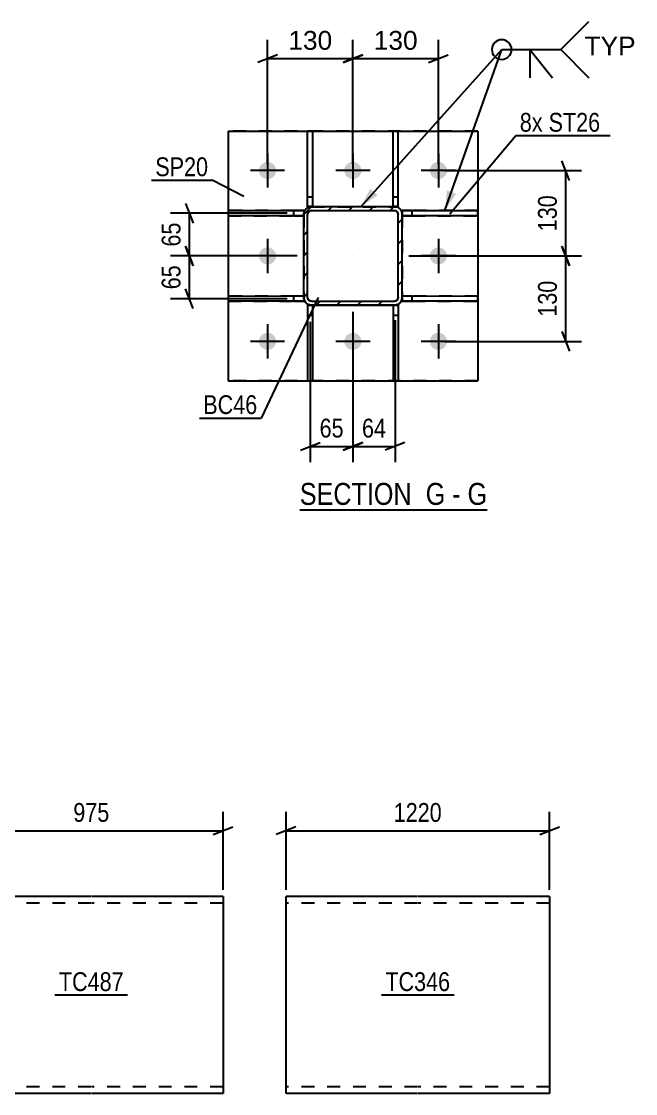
# Model space of a CAD drawing. Header units: millimetres. Extents: x 0 to 1189, y 0 to 841.
# Drawn here: x 488.2 to 581.6, y 229.1 to 392.3 of the extents above; entities that cross this region are included whole.
import ezdxf

# ---------------------------------------------------------------- set-up
doc = ezdxf.new("R2010")
doc.units = ezdxf.units.MM
doc.linetypes.add('DXK_LINE_DOT2', pattern=[3.9198, 1.9599, -1.9599])
doc.linetypes.add('DXK_LINE_DOT3', pattern=[5.9187, 2.979, -0.9799, 0.9799, -0.9799])
doc.styles.add('Arial', font='ARIAL.TTF', dxfattribs={"height": 0.2})
doc.styles.add('Arial Narrow', font='ARIALN.TTF', dxfattribs={"height": 0.2})

# ---------------------------------------------------------------- blocks, each defined once
blk = doc.blocks.new('Unknown-285407614-18 - 2031')
at = {"color": 6, "linetype": 'Continuous'}
blk.add_line((530.53, 317.95), (559.03, 317.95), dxfattribs=at)
at = {"color": 0, "linetype": 'Continuous'}
for points in [[(548.64, 318.7), (548.64, 322.2), (530.53, 322.2), (530.53, 318.7)], [(552.67, 318.7), (552.67, 322.2), (549.69, 322.2), (549.69, 318.7)], [(555, 318.7), (555, 322.2), (553.72, 322.2), (553.72, 318.7)], [(559.03, 318.7), (559.03, 322.2), (556.05, 322.2), (556.05, 318.7)]]:
    blk.add_wipeout(points, dxfattribs=at)
at = {"color": 7, "linetype": 'Continuous', "style": 'Arial Narrow'}
for s, p in [('SECTION ', (530.53, 318.7)), ('G', (549.69, 318.7)), ('G', (556.05, 318.7)), ('-', (553.72, 318.7))]:
    blk.add_text(s, height=3.34, dxfattribs=at).set_placement(p)
blk = doc.blocks.new('Part-285407614-2154 - 2031')
at = {"color": 2, "linetype": 'Continuous'}
for p, q in [((546.12, 363.48), (546.12, 363.48)), ((546.12, 363.48), (557.62, 363.48)), ((546.12, 363.48), (546.12, 362.89)), ((557.62, 362.68), (546.12, 362.68)), ((557.62, 362.68), (557.62, 363.48))]:
    blk.add_line(p, q, dxfattribs=at)
at = {"color": 7, "linetype": 'DXK_LINE_DOT2'}
for p, q in [((547.62, 363.48), (546.12, 363.48)), ((546.12, 362.89), (546.12, 362.68)), ((546.12, 362.68), (546.12, 362.68)), ((546.12, 362.68), (547.62, 362.68)), ((557.62, 363.48), (547.62, 363.48)), ((547.62, 362.68), (547.62, 363.48)), ((547.62, 362.68), (557.62, 362.68))]:
    blk.add_line(p, q, dxfattribs=at)
blk = doc.blocks.new('Part-285407614-2074 - 2031')
at = {"linetype": 'Continuous'}
h = blk.add_hatch(dxfattribs=at)
h.set_pattern_fill('', scale=0.7, style=0, pattern_type=0)
h.set_pattern_definition([(45, (532.3186, 364.0851), (-1.57154, 1.57154), [])])
h.paths.add_polyline_path([(544.92, 364.09), (532.32, 364.09), (531.86, 363.99), (531.47, 363.73), (531.21, 363.34), (531.12, 362.89), (531.12, 350.29), (531.21, 349.83), (531.47, 349.44), (531.86, 349.18), (532.32, 349.09), (544.92, 349.09), (545.38, 349.18), (545.77, 349.44), (546.03, 349.83), (546.12, 350.29), (546.12, 362.89), (546.03, 363.34), (545.77, 363.73), (545.38, 363.99)])
h.paths.add_polyline_path([(545.47, 363.11), (545.52, 362.89), (545.52, 350.29), (545.47, 350.06), (545.34, 349.86), (545.15, 349.73), (544.92, 349.69), (532.32, 349.69), (532.09, 349.73), (531.89, 349.86), (531.76, 350.06), (531.72, 350.29), (531.72, 362.89), (531.76, 363.11), (531.89, 363.31), (532.09, 363.44), (532.32, 363.49), (544.92, 363.49), (545.15, 363.44), (545.34, 363.31)])
at = {"color": 2, "linetype": 'Continuous'}
for p, q in [((532.32, 364.09), (531.86, 363.99)), ((532.32, 364.09), (544.92, 364.09)), ((545.38, 363.99), (544.92, 364.09)), ((531.21, 363.34), (531.12, 362.89)), ((531.12, 350.29), (531.12, 362.89)), ((531.72, 362.89), (531.76, 363.11)), ((531.72, 350.29), (531.72, 362.89)), ((531.76, 363.11), (531.89, 363.31)), ((531.89, 363.31), (532.09, 363.44)), ((532.09, 363.44), (532.32, 363.49)), ((532.32, 363.48), (532.09, 363.44)), ((532.32, 363.49), (544.92, 363.49)), ((532.32, 363.48), (544.92, 363.48)), ((544.92, 363.49), (545.15, 363.44)), ((545.15, 363.44), (544.92, 363.48)), ((545.15, 363.44), (545.34, 363.31)), ((545.34, 363.31), (545.47, 363.11)), ((545.47, 363.11), (545.52, 362.89)), ((545.52, 350.29), (545.52, 362.89)), ((546.12, 362.89), (546.03, 363.34)), ((546.12, 350.29), (546.12, 362.89)), ((531.12, 350.29), (531.21, 349.83)), ((531.76, 350.06), (531.72, 350.29)), ((531.89, 349.86), (531.76, 350.06)), ((532.31, 349.09), (531.86, 349.18)), ((531.86, 349.18), (532.32, 349.09)), ((532.09, 349.73), (531.89, 349.86)), ((532.32, 349.69), (532.09, 349.73)), ((532.32, 349.69), (544.92, 349.69)), ((545.15, 349.73), (544.92, 349.69)), ((545.38, 349.18), (544.92, 349.09)), ((544.92, 349.09), (545.38, 349.18)), ((545.34, 349.86), (545.15, 349.73)), ((545.47, 350.06), (545.34, 349.86)), ((545.52, 350.29), (545.47, 350.06)), ((546.03, 349.83), (546.12, 350.29)), ((532.32, 349.09), (544.92, 349.09)), ((544.72, 349.08), (532.52, 349.08))]:
    blk.add_line(p, q, dxfattribs=at)
at = {"color": 7, "linetype": 'DXK_LINE_DOT2'}
for p, q in [((531.86, 363.99), (532.32, 364.08)), ((532.32, 364.08), (532.32, 364.09)), ((532.32, 364.08), (544.92, 364.08)), ((544.92, 364.08), (544.92, 364.09)), ((544.92, 364.08), (545.38, 363.99)), ((531.12, 362.88), (531.21, 363.34)), ((531.12, 362.89), (531.12, 350.28)), ((531.76, 363.11), (531.72, 362.88)), ((531.72, 362.88), (531.72, 362.89)), ((531.72, 350.28), (531.72, 362.88)), ((531.89, 363.31), (531.76, 363.11)), ((532.09, 363.44), (531.89, 363.31)), ((532.09, 363.44), (532.09, 363.44)), ((532.32, 363.48), (532.32, 363.49)), ((544.92, 363.48), (544.92, 363.49)), ((545.15, 363.44), (545.15, 363.44)), ((545.34, 363.31), (545.15, 363.44)), ((545.47, 363.11), (545.34, 363.31)), ((545.52, 362.88), (545.47, 363.11)), ((545.52, 362.88), (545.52, 362.89)), ((545.52, 350.28), (545.52, 362.88)), ((546.03, 363.34), (546.12, 362.88)), ((546.12, 362.89), (546.12, 350.28)), ((531.21, 349.82), (531.12, 350.28)), ((531.72, 350.28), (531.72, 350.29)), ((531.72, 350.28), (531.76, 350.05)), ((531.76, 350.05), (531.89, 349.86)), ((531.86, 349.18), (531.86, 349.18)), ((531.89, 349.86), (532.09, 349.73)), ((532.09, 349.73), (532.32, 349.68)), ((532.32, 349.68), (532.32, 349.69)), ((532.32, 349.68), (544.92, 349.68)), ((544.92, 349.68), (545.15, 349.73)), ((544.92, 349.68), (544.92, 349.69)), ((545.15, 349.73), (545.34, 349.86)), ((545.34, 349.86), (545.47, 350.05)), ((545.38, 349.18), (545.38, 349.18)), ((545.47, 350.05), (545.52, 350.28)), ((545.52, 350.28), (545.52, 350.29)), ((546.12, 350.28), (546.03, 349.82)), ((532.32, 349.08), (532.31, 349.09)), ((532.32, 349.08), (532.32, 349.09)), ((532.52, 349.08), (532.32, 349.08)), ((544.92, 349.08), (544.72, 349.08)), ((544.92, 349.08), (544.92, 349.09)), ((544.92, 349.09), (544.92, 349.08))]:
    blk.add_line(p, q, dxfattribs=at)
at = {"color": 7, "linetype": 'DXK_LINE_DOT3'}
blk.add_line((538.62, 356.58), (538.62, 356.59), dxfattribs=at)
at = {"color": 7, "linetype": 'DXK_LINE_DOT2'}
for centre, start, end in [((532.32, 362.88), 112.5, 157.5), ((544.92, 362.88), 22.5, 67.5), ((532.32, 350.28), 202.5, 247.5), ((544.92, 350.28), 292.5, 337.5)]:
    blk.add_arc(centre, 1.2, start, end, dxfattribs=at)
at = {"color": 2, "linetype": 'Continuous'}
for centre, start, end in [((532.32, 362.89), 112.5, 157.5), ((544.92, 362.89), 22.5, 67.5), ((532.32, 350.29), 202.5, 247.5), ((544.92, 350.29), 292.5, 337.5)]:
    blk.add_arc(centre, 1.2, start, end, dxfattribs=at)
blk = doc.blocks.new('Part-285407614-2080 - 2031')
at = {"color": 2, "linetype": 'Continuous'}
for p, q in [((519.62, 375.58), (519.62, 375.58)), ((519.62, 375.58), (557.62, 375.58)), ((519.62, 375.58), (519.62, 337.58)), ((557.62, 375.58), (557.62, 375.58)), ((557.62, 375.58), (557.62, 337.58)), ((519.62, 337.58), (557.62, 337.58)), ((519.62, 337.58), (519.62, 337.58)), ((557.62, 337.58), (557.62, 337.58))]:
    blk.add_line(p, q, dxfattribs=at)
at = {"color": 7, "linetype": 'DXK_LINE_DOT2'}
for p, q in [((557.62, 375.58), (519.62, 375.58)), ((557.62, 337.58), (519.62, 337.58)), ((519.62, 337.58), (519.62, 337.58)), ((557.62, 337.58), (557.62, 337.58))]:
    blk.add_line(p, q, dxfattribs=at)
blk = doc.blocks.new('Part-285407614-2144 - 2031')
at = {"color": 2, "linetype": 'Continuous'}
for p, q in [((519.62, 363.48), (531.12, 363.48)), ((519.62, 363.48), (519.62, 362.68)), ((531.12, 362.68), (519.62, 362.68)), ((531.12, 363.48), (531.12, 363.48)), ((531.12, 363.48), (531.12, 362.89))]:
    blk.add_line(p, q, dxfattribs=at)
at = {"color": 7, "linetype": 'DXK_LINE_DOT2'}
for p, q in [((529.62, 363.48), (519.62, 363.48)), ((519.62, 362.68), (529.62, 362.68)), ((531.12, 363.48), (529.62, 363.48)), ((529.62, 362.68), (529.62, 363.48)), ((529.62, 362.68), (531.12, 362.68)), ((531.12, 362.89), (531.12, 362.68)), ((531.12, 362.68), (531.12, 362.68))]:
    blk.add_line(p, q, dxfattribs=at)
blk = doc.blocks.new('Part-285407614-2139 - 2031')
at = {"color": 2, "linetype": 'Continuous'}
for p, q in [((519.62, 350.48), (531.12, 350.49)), ((519.62, 350.48), (519.62, 349.68)), ((531.12, 349.69), (519.62, 349.68)), ((531.12, 350.29), (531.12, 349.69)), ((531.12, 349.68), (531.12, 349.69))]:
    blk.add_line(p, q, dxfattribs=at)
at = {"color": 7, "linetype": 'DXK_LINE_DOT2'}
for p, q in [((529.62, 350.48), (519.62, 350.48)), ((519.62, 349.68), (529.62, 349.68)), ((531.12, 350.48), (529.62, 350.48)), ((529.62, 349.68), (529.62, 350.48)), ((529.62, 349.68), (531.12, 349.68)), ((531.12, 350.49), (531.12, 350.48)), ((531.12, 350.49), (531.12, 350.29)), ((531.12, 349.69), (531.12, 349.68))]:
    blk.add_line(p, q, dxfattribs=at)
blk = doc.blocks.new('Part-285407614-2149 - 2031')
at = {"color": 2, "linetype": 'Continuous'}
for p, q in [((546.12, 350.49), (557.62, 350.48)), ((546.12, 350.29), (546.12, 349.69)), ((546.12, 349.69), (546.12, 349.68)), ((557.62, 349.68), (546.12, 349.69)), ((557.62, 349.68), (557.62, 350.48))]:
    blk.add_line(p, q, dxfattribs=at)
at = {"color": 7, "linetype": 'DXK_LINE_DOT2'}
for p, q in [((546.12, 350.48), (546.12, 350.49)), ((546.12, 350.49), (546.12, 350.29)), ((547.62, 350.48), (546.12, 350.48)), ((546.12, 349.69), (546.12, 349.68)), ((546.12, 349.68), (547.62, 349.68)), ((557.62, 350.48), (547.62, 350.48)), ((547.62, 349.68), (547.62, 350.48)), ((547.62, 349.68), (557.62, 349.68))]:
    blk.add_line(p, q, dxfattribs=at)
blk = doc.blocks.new('Part-285407614-2159 - 2031')
at = {"color": 2, "linetype": 'Continuous'}
for p, q in [((531.72, 349.09), (531.72, 337.58)), ((532.32, 349.09), (531.72, 349.09)), ((532.52, 337.58), (532.52, 349.09)), ((531.72, 337.58), (532.52, 337.58))]:
    blk.add_line(p, q, dxfattribs=at)
at = {"color": 7, "linetype": 'DXK_LINE_DOT2'}
for p, q in [((531.72, 349.08), (532.52, 349.08)), ((531.72, 347.58), (532.52, 347.58)), ((532.52, 349.09), (532.32, 349.09))]:
    blk.add_line(p, q, dxfattribs=at)
blk = doc.blocks.new('Part-285407614-2164 - 2031')
at = {"color": 2, "linetype": 'Continuous'}
for p, q in [((544.72, 349.09), (544.72, 337.58)), ((545.52, 349.09), (544.92, 349.09)), ((545.52, 349.08), (545.52, 349.09)), ((545.52, 349.09), (545.52, 337.58)), ((544.72, 337.58), (545.52, 337.58))]:
    blk.add_line(p, q, dxfattribs=at)
at = {"color": 7, "linetype": 'DXK_LINE_DOT2'}
for p, q in [((544.92, 349.09), (544.72, 349.09)), ((544.72, 349.08), (545.52, 349.08)), ((544.72, 347.58), (545.52, 347.58))]:
    blk.add_line(p, q, dxfattribs=at)
blk = doc.blocks.new('Part-285407614-2169 - 2031')
at = {"color": 2, "linetype": 'Continuous'}
for p, q in [((532.52, 375.58), (531.72, 375.58)), ((531.72, 364.09), (531.72, 375.58)), ((532.52, 364.09), (532.52, 375.58)), ((532.32, 364.09), (531.72, 364.09)), ((531.72, 364.08), (531.72, 364.09))]:
    blk.add_line(p, q, dxfattribs=at)
at = {"color": 7, "linetype": 'DXK_LINE_DOT2'}
for p, q in [((531.72, 365.58), (532.52, 365.58)), ((532.52, 364.08), (531.72, 364.08)), ((532.52, 364.09), (532.32, 364.09)), ((532.52, 364.08), (532.52, 364.09)), ((532.52, 364.09), (532.52, 364.08))]:
    blk.add_line(p, q, dxfattribs=at)
blk = doc.blocks.new('Part-285407614-2174 - 2031')
at = {"color": 2, "linetype": 'Continuous'}
for p, q in [((545.52, 375.58), (544.72, 375.58)), ((544.72, 364.09), (544.72, 375.58)), ((545.52, 364.08), (545.52, 375.58)), ((545.52, 364.09), (544.92, 364.09))]:
    blk.add_line(p, q, dxfattribs=at)
at = {"color": 7, "linetype": 'DXK_LINE_DOT2'}
for p, q in [((544.72, 365.58), (545.52, 365.58)), ((544.92, 364.09), (544.72, 364.09)), ((544.72, 364.08), (544.72, 364.09)), ((545.52, 364.08), (544.72, 364.08))]:
    blk.add_line(p, q, dxfattribs=at)
blk = doc.blocks.new('Bolt-285407614-2180 - 2031')
at = {"linetype": 'Continuous'}
for points in [[(525.62, 368.28), (525.35, 368.31), (525.09, 368.4), (524.85, 368.53), (524.65, 368.71), (524.49, 368.93), (524.38, 369.18), (524.33, 369.45), (524.33, 369.72), (524.38, 369.99), (524.49, 370.23), (524.65, 370.45), (524.85, 370.64), (525.09, 370.77), (525.35, 370.86), (525.62, 370.88), (525.89, 370.86), (526.15, 370.77), (526.38, 370.64), (526.58, 370.45), (526.74, 370.23), (526.85, 369.99), (526.91, 369.72), (526.91, 369.45), (526.85, 369.18), (526.74, 368.93), (526.58, 368.71), (526.38, 368.53), (526.15, 368.4), (525.89, 368.31)], [(538.62, 368.28), (538.35, 368.31), (538.09, 368.4), (537.85, 368.53), (537.65, 368.71), (537.49, 368.93), (537.38, 369.18), (537.33, 369.45), (537.33, 369.72), (537.38, 369.99), (537.49, 370.23), (537.65, 370.45), (537.85, 370.64), (538.09, 370.77), (538.35, 370.86), (538.62, 370.88), (538.89, 370.86), (539.15, 370.77), (539.38, 370.64), (539.58, 370.45), (539.74, 370.23), (539.85, 369.99), (539.91, 369.72), (539.91, 369.45), (539.85, 369.18), (539.74, 368.93), (539.58, 368.71), (539.38, 368.53), (539.15, 368.4), (538.89, 368.31)], [(551.62, 368.28), (551.35, 368.31), (551.09, 368.4), (550.85, 368.53), (550.65, 368.71), (550.49, 368.93), (550.38, 369.18), (550.33, 369.45), (550.33, 369.72), (550.38, 369.99), (550.49, 370.23), (550.65, 370.45), (550.85, 370.64), (551.09, 370.77), (551.35, 370.86), (551.62, 370.88), (551.89, 370.86), (552.15, 370.77), (552.38, 370.64), (552.58, 370.45), (552.74, 370.23), (552.85, 369.99), (552.91, 369.72), (552.91, 369.45), (552.85, 369.18), (552.74, 368.93), (552.58, 368.71), (552.38, 368.53), (552.15, 368.4), (551.89, 368.31)], [(525.62, 355.28), (525.35, 355.31), (525.09, 355.4), (524.85, 355.53), (524.65, 355.71), (524.49, 355.93), (524.38, 356.18), (524.33, 356.45), (524.33, 356.72), (524.38, 356.99), (524.49, 357.23), (524.65, 357.45), (524.85, 357.64), (525.09, 357.77), (525.35, 357.86), (525.62, 357.88), (525.89, 357.86), (526.15, 357.77), (526.38, 357.64), (526.58, 357.45), (526.74, 357.23), (526.85, 356.99), (526.91, 356.72), (526.91, 356.45), (526.85, 356.18), (526.74, 355.93), (526.58, 355.71), (526.38, 355.53), (526.15, 355.4), (525.89, 355.31)], [(551.62, 355.28), (551.35, 355.31), (551.09, 355.4), (550.85, 355.53), (550.65, 355.71), (550.49, 355.93), (550.38, 356.18), (550.33, 356.45), (550.33, 356.72), (550.38, 356.99), (550.49, 357.23), (550.65, 357.45), (550.85, 357.64), (551.09, 357.77), (551.35, 357.86), (551.62, 357.88), (551.89, 357.86), (552.15, 357.77), (552.38, 357.64), (552.58, 357.45), (552.74, 357.23), (552.85, 356.99), (552.91, 356.72), (552.91, 356.45), (552.85, 356.18), (552.74, 355.93), (552.58, 355.71), (552.38, 355.53), (552.15, 355.4), (551.89, 355.31)], [(525.62, 342.28), (525.35, 342.31), (525.09, 342.4), (524.85, 342.53), (524.65, 342.71), (524.49, 342.93), (524.38, 343.18), (524.33, 343.45), (524.33, 343.72), (524.38, 343.99), (524.49, 344.23), (524.65, 344.45), (524.85, 344.64), (525.09, 344.77), (525.35, 344.86), (525.62, 344.88), (525.89, 344.86), (526.15, 344.77), (526.38, 344.64), (526.58, 344.45), (526.74, 344.23), (526.85, 343.99), (526.91, 343.72), (526.91, 343.45), (526.85, 343.18), (526.74, 342.93), (526.58, 342.71), (526.38, 342.53), (526.15, 342.4), (525.89, 342.31)], [(538.62, 342.28), (538.35, 342.31), (538.09, 342.4), (537.85, 342.53), (537.65, 342.71), (537.49, 342.93), (537.38, 343.18), (537.33, 343.45), (537.33, 343.72), (537.38, 343.99), (537.49, 344.23), (537.65, 344.45), (537.85, 344.64), (538.09, 344.77), (538.35, 344.86), (538.62, 344.88), (538.89, 344.86), (539.15, 344.77), (539.38, 344.64), (539.58, 344.45), (539.74, 344.23), (539.85, 343.99), (539.91, 343.72), (539.91, 343.45), (539.85, 343.18), (539.74, 342.93), (539.58, 342.71), (539.38, 342.53), (539.15, 342.4), (538.89, 342.31)], [(551.62, 342.28), (551.35, 342.31), (551.09, 342.4), (550.85, 342.53), (550.65, 342.71), (550.49, 342.93), (550.38, 343.18), (550.33, 343.45), (550.33, 343.72), (550.38, 343.99), (550.49, 344.23), (550.65, 344.45), (550.85, 344.64), (551.09, 344.77), (551.35, 344.86), (551.62, 344.88), (551.89, 344.86), (552.15, 344.77), (552.38, 344.64), (552.58, 344.45), (552.74, 344.23), (552.85, 343.99), (552.91, 343.72), (552.91, 343.45), (552.85, 343.18), (552.74, 342.93), (552.58, 342.71), (552.38, 342.53), (552.15, 342.4), (551.89, 342.31)]]:
    blk.add_hatch(color=1, dxfattribs=at).paths.add_polyline_path(points)
at = {"color": 1, "linetype": 'Continuous'}
for p, q in [((525.62, 372.18), (525.62, 366.98)), ((538.62, 372.18), (538.62, 366.98)), ((551.62, 372.18), (551.62, 366.98)), ((528.22, 369.58), (523.02, 369.58)), ((541.22, 369.58), (536.02, 369.58)), ((554.22, 369.58), (549.02, 369.58)), ((525.62, 359.18), (525.62, 353.98)), ((551.62, 359.18), (551.62, 353.98)), ((528.22, 356.58), (523.02, 356.58)), ((554.22, 356.58), (549.02, 356.58)), ((525.62, 346.18), (525.62, 340.98)), ((538.62, 346.18), (538.62, 340.98)), ((551.62, 346.18), (551.62, 340.98)), ((528.22, 343.58), (523.02, 343.58)), ((541.22, 343.58), (536.02, 343.58)), ((554.22, 343.58), (549.02, 343.58))]:
    blk.add_line(p, q, dxfattribs=at)
blk = doc.blocks.new('Part-285407614-7598 - 7593')
at = {"color": 2, "linetype": 'Continuous'}
for p, q in [((498.75, 259.11), (478.75, 259.11)), ((478.75, 231.11), (478.75, 259.11)), ((518.85, 259.11), (498.85, 259.11)), ((518.85, 259.11), (518.85, 258.96)), ((518.85, 258.96), (518.85, 229.11)), ((478.75, 231.11), (478.75, 229.11)), ((498.75, 229.11), (478.75, 229.11)), ((518.85, 229.11), (498.85, 229.11))]:
    blk.add_line(p, q, dxfattribs=at)
at = {"color": 7, "linetype": 'DXK_LINE_DOT2'}
for p, q in [((498.75, 258.11), (478.75, 258.11)), ((518.85, 258.11), (498.85, 258.11)), ((478.75, 229.26), (478.75, 231.11)), ((478.75, 230.11), (478.75, 230.19)), ((498.75, 230.11), (478.75, 230.11)), ((518.85, 230.11), (498.85, 230.11)), ((518.85, 230.11), (518.85, 230.19))]:
    blk.add_line(p, q, dxfattribs=at)
blk = doc.blocks.new('Part-285407614-6074 - 6070')
at = {"color": 2, "linetype": 'Continuous'}
for p, q in [((548.43, 259.11), (528.43, 259.11)), ((528.43, 231.11), (528.43, 259.11)), ((568.53, 259.11), (548.53, 259.11)), ((568.53, 259.11), (568.53, 258.96)), ((568.53, 258.96), (568.53, 229.11)), ((528.43, 229.11), (528.43, 231.11)), ((548.43, 229.11), (528.43, 229.11)), ((568.53, 229.11), (548.53, 229.11))]:
    blk.add_line(p, q, dxfattribs=at)
at = {"color": 7, "linetype": 'DXK_LINE_DOT2'}
for p, q in [((548.43, 258.11), (528.43, 258.11)), ((568.53, 258.11), (548.53, 258.11)), ((528.43, 229.26), (528.43, 231.11)), ((528.43, 230.11), (528.43, 230.19)), ((548.43, 230.11), (528.43, 230.11)), ((568.53, 230.11), (548.53, 230.11)), ((568.53, 230.11), (568.53, 230.19))]:
    blk.add_line(p, q, dxfattribs=at)
blk = doc.blocks.new('StraightDimension-285407614-2203 - 2031')
at = {"color": 7, "linetype": 'Continuous'}
for p, q in [((571.59, 368.08), (570.39, 371.08)), ((552.62, 369.58), (573.39, 369.58)), ((570.99, 356.58), (570.99, 369.58)), ((570.39, 358.08), (571.59, 355.08)), ((547.12, 356.58), (573.39, 356.58))]:
    blk.add_line(p, q, dxfattribs=at)
at = {"color": 0}
blk.add_wipeout([(570.24, 366.43), (566.04, 366.43), (566.04, 359.74), (570.24, 359.74)], dxfattribs=at)
at = {"color": 3, "style": 'Arial Narrow'}
blk.add_text('130', height=2.863, rotation=90.0002, dxfattribs=at).set_placement((569.64, 360.34))
blk = doc.blocks.new('StraightDimension-285407614-2195 - 2031')
at = {"color": 7, "linetype": 'Continuous'}
for p, q in [((571.59, 355.08), (570.39, 358.08)), ((547.12, 356.58), (573.39, 356.58)), ((570.99, 343.58), (570.99, 356.58)), ((570.39, 345.08), (571.59, 342.08)), ((552.62, 343.58), (573.39, 343.58))]:
    blk.add_line(p, q, dxfattribs=at)
at = {"color": 0}
blk.add_wipeout([(570.24, 353.43), (566.04, 353.43), (566.04, 346.74), (570.24, 346.74)], dxfattribs=at)
at = {"color": 3, "style": 'Arial Narrow'}
blk.add_text('130', height=2.863, rotation=90.0002, dxfattribs=at).set_placement((569.64, 347.34))
blk = doc.blocks.new('StraightDimension-285407614-2212 - 2031')
at = {"color": 7, "linetype": 'Continuous'}
for p, q in [((513.12, 364.58), (514.32, 361.58)), ((528.62, 363.08), (510.87, 363.08)), ((513.72, 356.58), (513.72, 363.08)), ((514.32, 355.08), (513.12, 358.08)), ((530.12, 356.58), (510.87, 356.58))]:
    blk.add_line(p, q, dxfattribs=at)
at = {"color": 0}
blk.add_wipeout([(512.97, 362.26), (508.77, 362.26), (508.77, 357.41), (512.97, 357.41)], dxfattribs=at)
at = {"color": 3, "style": 'Arial Narrow'}
blk.add_text('65', height=2.863, rotation=90.0002, dxfattribs=at).set_placement((512.37, 358.01))
blk = doc.blocks.new('StraightDimension-285407614-2216 - 2031')
at = {"color": 7, "linetype": 'Continuous'}
for p, q in [((513.12, 358.08), (514.32, 355.08)), ((530.12, 356.58), (510.87, 356.58)), ((513.72, 350.08), (513.72, 356.58)), ((514.32, 348.58), (513.12, 351.58)), ((528.62, 350.08), (510.87, 350.08))]:
    blk.add_line(p, q, dxfattribs=at)
at = {"color": 0}
blk.add_wipeout([(512.97, 355.76), (508.77, 355.76), (508.77, 350.91), (512.97, 350.91)], dxfattribs=at)
at = {"color": 3, "style": 'Arial Narrow'}
blk.add_text('65', height=2.863, rotation=90.0002, dxfattribs=at).set_placement((512.37, 351.51))
blk = doc.blocks.new('StraightDimension-285407614-2221 - 2031')
at = {"color": 7, "linetype": 'Continuous'}
for p, q in [((538.62, 348.09), (538.62, 325.2)), ((532.12, 346.58), (532.12, 325.2)), ((530.62, 327), (533.62, 328.2)), ((540.12, 328.2), (537.12, 327)), ((532.12, 327.6), (538.62, 327.6))]:
    blk.add_line(p, q, dxfattribs=at)
at = {"color": 0}
blk.add_wipeout([(537.8, 328.35), (537.8, 332.55), (532.94, 332.55), (532.94, 328.35)], dxfattribs=at)
at = {"color": 3, "style": 'Arial Narrow'}
blk.add_text('65', height=2.863, dxfattribs=at).set_placement((533.54, 328.95))
blk = doc.blocks.new('StraightDimension-285407614-2227 - 2031')
at = {"color": 7, "linetype": 'Continuous'}
for p, q in [((538.62, 348.09), (538.62, 325.2)), ((545.03, 346.81), (545.03, 325.2)), ((537.12, 327), (540.12, 328.2)), ((546.53, 328.2), (543.53, 327)), ((538.62, 327.6), (545.03, 327.6))]:
    blk.add_line(p, q, dxfattribs=at)
at = {"color": 0}
blk.add_wipeout([(544.25, 328.35), (544.25, 332.55), (539.39, 332.55), (539.39, 328.35)], dxfattribs=at)
at = {"color": 3, "style": 'Arial Narrow'}
blk.add_text('64', height=2.863, dxfattribs=at).set_placement((539.99, 328.95))
blk = doc.blocks.new('StraightDimension-285407614-40253 - 2031')
at = {"color": 7, "linetype": 'Continuous'}
for p, q in [((538.62, 370.58), (538.62, 389.46)), ((551.62, 370.58), (551.62, 389.46)), ((540.12, 387.21), (537.12, 386.01)), ((550.12, 386.01), (553.12, 387.21)), ((538.62, 386.61), (551.62, 386.61))]:
    blk.add_line(p, q, dxfattribs=at)
at = {"color": 0}
blk.add_wipeout([(549.05, 387.36), (549.05, 391.56), (541.18, 391.56), (541.18, 387.36)], dxfattribs=at)
at = {"color": 3, "style": 'Arial'}
blk.add_text('130', height=2.865, dxfattribs=at).set_placement((541.78, 387.96))
blk = doc.blocks.new('StraightDimension-285407614-40254 - 2031')
at = {"color": 7, "linetype": 'Continuous'}
for p, q in [((525.62, 370.58), (525.62, 389.46)), ((538.62, 370.58), (538.62, 389.46)), ((527.12, 387.21), (524.12, 386.01)), ((537.12, 386.01), (540.12, 387.21)), ((525.62, 386.61), (538.62, 386.61))]:
    blk.add_line(p, q, dxfattribs=at)
at = {"color": 0}
blk.add_wipeout([(536.05, 387.36), (536.05, 391.56), (528.18, 391.56), (528.18, 387.36)], dxfattribs=at)
at = {"color": 3, "style": 'Arial'}
blk.add_text('130', height=2.865, dxfattribs=at).set_placement((528.78, 387.96))
blk = doc.blocks.new('StraightDimension-285407614-7601 - 7593')
at = {"color": 7, "linetype": 'Continuous'}
for p, q in [((478.75, 260.11), (478.75, 271.96)), ((518.85, 260.11), (518.85, 271.96)), ((480.25, 269.71), (477.25, 268.51)), ((517.35, 268.51), (520.35, 269.71)), ((478.75, 269.11), (518.85, 269.11))]:
    blk.add_line(p, q, dxfattribs=at)
at = {"color": 0}
blk.add_wipeout([(502.14, 269.86), (502.14, 274.06), (495.46, 274.06), (495.46, 269.86)], dxfattribs=at)
at = {"color": 3, "style": 'Arial Narrow'}
blk.add_text('975', height=2.863, dxfattribs=at).set_placement((496.06, 270.46))
blk = doc.blocks.new('StraightDimension-285407614-6077 - 6070')
at = {"color": 7, "linetype": 'Continuous'}
for p, q in [((528.43, 260.11), (528.43, 271.96)), ((568.53, 260.11), (568.53, 271.96)), ((529.93, 269.71), (526.93, 268.51)), ((567.03, 268.51), (570.03, 269.71)), ((528.43, 269.11), (568.53, 269.11))]:
    blk.add_line(p, q, dxfattribs=at)
at = {"color": 0}
blk.add_wipeout([(552.73, 269.86), (552.73, 274.06), (544.22, 274.06), (544.22, 269.86)], dxfattribs=at)
at = {"color": 3, "style": 'Arial Narrow'}
blk.add_text('1220', height=2.863, dxfattribs=at).set_placement((544.82, 270.46))
blk = doc.blocks.new('Mark-285407614-2070 - 2031')
at = {"color": 0}
blk.add_wipeout([(524.06, 332.52), (524.06, 335.52), (515.84, 335.52), (515.84, 332.52)], dxfattribs=at)
blk.add_wipeout([(524.06, 332.52), (524.06, 335.52), (515.84, 335.52), (515.84, 332.52)], dxfattribs=at)
at = {"color": 30, "linetype": 'Continuous'}
for p in [(533.33, 350.24), (515.24, 331.92)]:
    blk.add_line(p, (524.66, 331.92), dxfattribs=at)
at = {"color": 3, "style": 'Arial Narrow'}
blk.add_text('BC46', height=2.863, dxfattribs=at).set_placement((515.84, 332.52))
blk = doc.blocks.new('Mark-285407614-2076 - 2031')
at = {"color": 0}
blk.add_wipeout([(516.57, 368.72), (516.57, 371.72), (508.54, 371.72), (508.54, 368.72)], dxfattribs=at)
blk.add_wipeout([(516.57, 368.72), (516.57, 371.72), (508.54, 371.72), (508.54, 368.72)], dxfattribs=at)
at = {"color": 30, "linetype": 'Continuous'}
for p in [(507.94, 368.12), (521.99, 365.65)]:
    blk.add_line(p, (517.17, 368.12), dxfattribs=at)
at = {"color": 3, "style": 'Arial Narrow'}
blk.add_text('SP20', height=2.863, dxfattribs=at).set_placement((508.54, 368.72))
blk = doc.blocks.new('MarkSet-285407614-2272 - 2031')
at = {"color": 0}
for points in [[(567.49, 375.49), (567.49, 378.49), (564.01, 378.49), (564.01, 375.49)], [(576.24, 375.49), (576.24, 378.49), (568.39, 378.49), (568.39, 375.49)]]:
    blk.add_wipeout(points, dxfattribs=at)
for points in [[(567.49, 375.49), (567.49, 378.49), (564.01, 378.49), (564.01, 375.49)], [(576.24, 375.49), (576.24, 378.49), (568.39, 378.49), (568.39, 375.49)]]:
    blk.add_wipeout(points, dxfattribs=at)
at = {"color": 30, "linetype": 'Continuous'}
for p, q in [((553.35, 362.97), (563.41, 374.89)), ((563.41, 374.89), (577.74, 374.89))]:
    blk.add_line(p, q, dxfattribs=at)
at = {"color": 3, "style": 'Arial Narrow'}
for s, p in [('8x', (564.01, 375.49)), ('ST26', (568.39, 375.49))]:
    blk.add_text(s, height=2.863, dxfattribs=at).set_placement(p)
blk = doc.blocks.new('WeldMark-285407614-2239 - 2031')
at = {"linetype": 'Continuous'}
for points in [[(542.36, 365.82), (539.8, 364.08), (541.25, 366.82)], [(554.32, 366.06), (552.62, 363.48), (552.91, 366.56)]]:
    blk.add_hatch(color=30, dxfattribs=at).paths.add_polyline_path(points)
at = {"color": 30, "linetype": 'Continuous'}
for p, q in [((539.8, 364.08), (561.25, 387.99)), ((552.62, 363.48), (561.25, 387.99)), ((561.25, 387.99), (570.25, 387.99))]:
    blk.add_line(p, q, dxfattribs=at)
at = {"color": 3, "linetype": 'Continuous'}
for q in [(568.96, 383.7), (565.53, 383.7)]:
    blk.add_line((565.53, 387.99), q, dxfattribs=at)
for start, end in [(90, 270), (270, 90)]:
    blk.add_arc((561.25, 387.99), 1.5, start, end, dxfattribs=at)
at = {"color": 0, "linetype": 'Continuous'}
blk.add_wipeout([(581.62, 387.09), (581.62, 390.09), (573.85, 390.09), (573.85, 387.09)], dxfattribs=at)
blk.add_wipeout([(581.62, 387.09), (581.62, 390.09), (573.85, 390.09), (573.85, 387.09)], dxfattribs=at)
at = {"color": 3, "linetype": 'Continuous'}
for q in [(574.53, 392.27), (574.53, 383.7)]:
    blk.add_line((570.25, 387.99), q, dxfattribs=at)
at = {"color": 3, "linetype": 'Continuous', "style": 'Arial'}
blk.add_text('TYP', height=2.865, dxfattribs=at).set_placement((573.85, 387.09))
blk = doc.blocks.new('Mark-285407614-7596 - 7593')
at = {"color": 0}
blk.add_wipeout([(503.73, 244.71), (503.73, 247.71), (493.87, 247.71), (493.87, 244.71)], dxfattribs=at)
blk.add_wipeout([(503.73, 244.71), (503.73, 247.71), (493.87, 247.71), (493.87, 244.71)], dxfattribs=at)
at = {"color": 30, "linetype": 'Continuous'}
blk.add_line((493.27, 244.11), (504.33, 244.11), dxfattribs=at)
at = {"color": 3, "style": 'Arial Narrow'}
blk.add_text('TC487', height=2.863, dxfattribs=at).set_placement((493.87, 244.71))
blk = doc.blocks.new('Mark-285407614-6072 - 6070')
at = {"color": 0}
blk.add_wipeout([(553.41, 244.71), (553.41, 247.71), (543.55, 247.71), (543.55, 244.71)], dxfattribs=at)
blk.add_wipeout([(553.41, 244.71), (553.41, 247.71), (543.55, 247.71), (543.55, 244.71)], dxfattribs=at)
at = {"color": 30, "linetype": 'Continuous'}
blk.add_line((542.95, 244.11), (554.01, 244.11), dxfattribs=at)
at = {"color": 3, "style": 'Arial Narrow'}
blk.add_text('TC346', height=2.863, dxfattribs=at).set_placement((543.55, 244.71))

msp = doc.modelspace()

# ---------------------------------------------------------------- block references
for name in ['Part-285407614-2080 - 2031', 'Part-285407614-2169 - 2031', 'Part-285407614-2174 - 2031', 'Bolt-285407614-2180 - 2031', 'Part-285407614-2074 - 2031', 'Part-285407614-2144 - 2031', 'Part-285407614-2154 - 2031', 'Part-285407614-2139 - 2031', 'Part-285407614-2149 - 2031', 'Part-285407614-2159 - 2031', 'Part-285407614-2164 - 2031', 'Unknown-285407614-18 - 2031', 'StraightDimension-285407614-7601 - 7593', 'StraightDimension-285407614-6077 - 6070', 'Part-285407614-7598 - 7593', 'Part-285407614-6074 - 6070']:
    msp.add_blockref(name, (0, 0))

# ---------------------------------------------------------------- next in the draw order: block references
for name in ['Mark-285407614-2076 - 2031', 'StraightDimension-285407614-2203 - 2031', 'StraightDimension-285407614-2212 - 2031', 'Mark-285407614-7596 - 7593', 'Mark-285407614-6072 - 6070']:
    msp.add_blockref(name, (0, 0))

# ---------------------------------------------------------------- next in the draw order: block references
for name in ['StraightDimension-285407614-40253 - 2031', 'StraightDimension-285407614-2216 - 2031', 'StraightDimension-285407614-2195 - 2031']:
    msp.add_blockref(name, (0, 0))

# ---------------------------------------------------------------- next in the draw order: block references
for name in ['StraightDimension-285407614-40254 - 2031', 'MarkSet-285407614-2272 - 2031', 'StraightDimension-285407614-2221 - 2031']:
    msp.add_blockref(name, (0, 0))

# ---------------------------------------------------------------- next in the draw order: block references
for name in ['WeldMark-285407614-2239 - 2031', 'Mark-285407614-2070 - 2031', 'StraightDimension-285407614-2227 - 2031']:
    msp.add_blockref(name, (0, 0))

doc.saveas('drawing.dxf')
